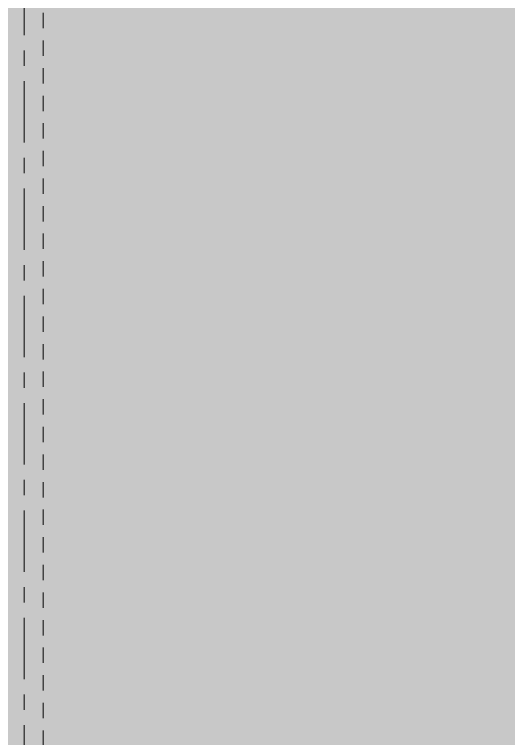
# Model space of a CAD drawing. Header units: inches. Extents: x -54880 to -186, y -132 to 853.
# Drawn here: x -16685.79 to -16681.73, y 144.01 to 149.92 of the extents above; entities that cross this region are included whole.
import ezdxf

# ---------------------------------------------------------------- set-up
doc = ezdxf.new("R2010")
doc.units = ezdxf.units.IN
doc.header["$MEASUREMENT"] = 0
doc.linetypes.add('Grid Line 1_2_', pattern=[0.875, 0.5, -0.125, 0.125, -0.125])
doc.linetypes.add('Hidden 1_8_', pattern=[0.1875, 0.125, -0.0625])
doc.layers.add('S-COLS', color=52, linetype='Continuous', lineweight=9)
doc.layers.add('S-GRID', color=1, linetype='Continuous', lineweight=9)

# ---------------------------------------------------------------- blocks, each defined once
blk = doc.blocks.new('W-Wide Flange-Column - W10X33-911467-Section 1')
at = {"layer": 'S-COLS', "linetype": 'Hidden 1_8_'}
blk.add_line((21385.2091, 227.7812), (21385.2091, 0), dxfattribs=at)

msp = doc.modelspace()

# ---------------------------------------------------------------- hatches: boundary and pattern name
at = {"layer": 'S-COLS'}
h = msp.add_hatch(color=256, dxfattribs=at)
h.paths.add_polyline_path([(-16681.72841, 0), (-16681.70888, 0), (-16681.70888, 250), (-16685.70888, 250), (-16685.70888, 240), (-16681.72841, 240), (-16681.72841, 20.18088)], flags=0)
h.paths.add_polyline_path([(-16682.33388, 278), (-16681.70888, 278.06213), (-16681.70888, 280.6993), (-16682.33388, 280.68977), (-16682.33388, 278.06213)], flags=0)
h.paths.add_polyline_path([(-16682.33388, 281.0023), (-16681.70888, 281.09373), (-16681.70888, 290.5), (-16682.33388, 290.5), (-16682.33388, 281.00802)], flags=0)
h.paths.add_polyline_path([(-16681.70888, 294), (-16681.70888, 351.60845), (-16683.33388, 351.60845), (-16683.33388, 335), (-16682.33388, 335), (-16682.33388, 294)], flags=0)
h.paths.add_polyline_path([(-16689.08388, 318.6871), (-16689.08388, 335), (-16688.08388, 335), (-16688.08388, 351.60845), (-16689.70888, 351.60845), (-16689.70888, 318.75256)], flags=0)
msp.add_hatch(color=256, dxfattribs=at).paths.add_polyline_path([(-16687.74485, 0), (-16681.72841, 0), (-16681.72841, 227.78125), (-16689.68934, 227.78125), (-16689.68934, 0)], flags=0)

# ---------------------------------------------------------------- linework, layer by layer
at = {"layer": 'S-GRID', "linetype": 'Grid Line 1_2_'}
msp.add_line((-16685.70888, -132), (-16685.70888, 648.65882), dxfattribs=at)
msp.add_line((-16685.70888, -132), (-16685.70888, 648.65882), dxfattribs=at)

# ---------------------------------------------------------------- block references
at = {"layer": 'S-COLS', "linetype": 'Hidden 1_8_'}
msp.add_blockref('W-Wide Flange-Column - W10X33-911467-Section 1', (-38070.76169, 0), dxfattribs=at)

doc.saveas('drawing.dxf')
